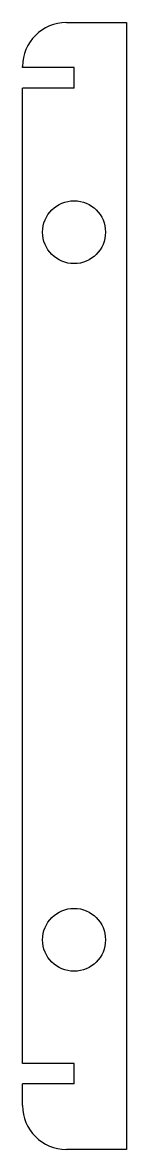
# Model space of a CAD drawing. Extents: x 633 to 732, y -538 to 538.
import ezdxf

# ---------------------------------------------------------------- set-up
doc = ezdxf.new("R2010")
doc.units = 0
doc.layers.get('0').update_dxf_attribs({"linetype": 'continuous'})

# ---------------------------------------------------------------- blocks, each defined once
blk = doc.blocks.new('CUT002_CS')
at = {"color": 0}
for p, q in [((675.256409, 537.5), (732.5, 537.5)), ((732.5, 537.5), (732.5, -537.5)), ((633.397248, 494.6), (633.397248, 495.640839)), ((682.5, 494.6), (633.397248, 494.6)), ((682.5, 475), (682.5, 494.6)), ((682.5, 475), (633.397248, 475)), ((633.397248, -455.4), (633.397248, 475)), ((682.5, -455.4), (633.397248, -455.4)), ((682.5, -475), (682.5, -455.4)), ((682.5, -475), (633.397248, -475)), ((633.397248, -495.640839), (633.397248, -475)), ((732.5, -537.5), (675.256409, -537.5))]:
    blk.add_line(p, q, dxfattribs=at)
for centre in [(682.5, 337.5), (682.5, -337.5)]:
    blk.add_circle(centre, 30, dxfattribs=at)
for centre, start, end in [((675.256409, 495.640839), 90, -180), ((675.256409, -495.640839), -180, -90)]:
    blk.add_arc(centre, 41.859161, start, end, dxfattribs=at)

msp = doc.modelspace()

# ---------------------------------------------------------------- block references
at = {"color": 0}
msp.add_blockref('CUT002_CS', (0, 0), dxfattribs=at)

doc.saveas('drawing.dxf')
